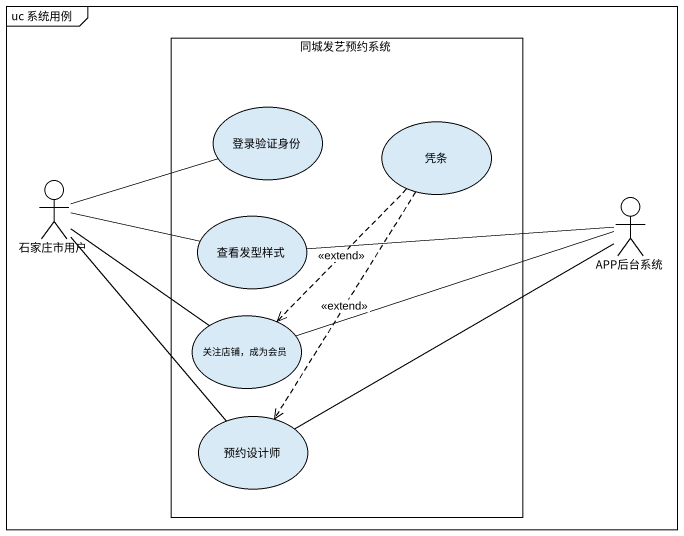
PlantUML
@startuml
mainframe uc 系统用例
rectangle 同城发艺预约系统 {
  usecase 登录验证身份
  usecase 凭条
  usecase 查看发型样式
  usecase "关注店铺，成为会员" as 关注店铺_成为会员
  usecase 预约设计师
}
actor 石家庄市用户
actor APP后台系统
凭条 ..> 关注店铺_成为会员 : <<extend>>
凭条 ..> 预约设计师 : <<extend>>
石家庄市用户 -right- 登录验证身份
石家庄市用户 -right- 查看发型样式
石家庄市用户 -- 关注店铺_成为会员
石家庄市用户 -- 预约设计师
查看发型样式 -right- APP后台系统
关注店铺_成为会员 -right- APP后台系统
预约设计师 -right- APP后台系统
@enduml
